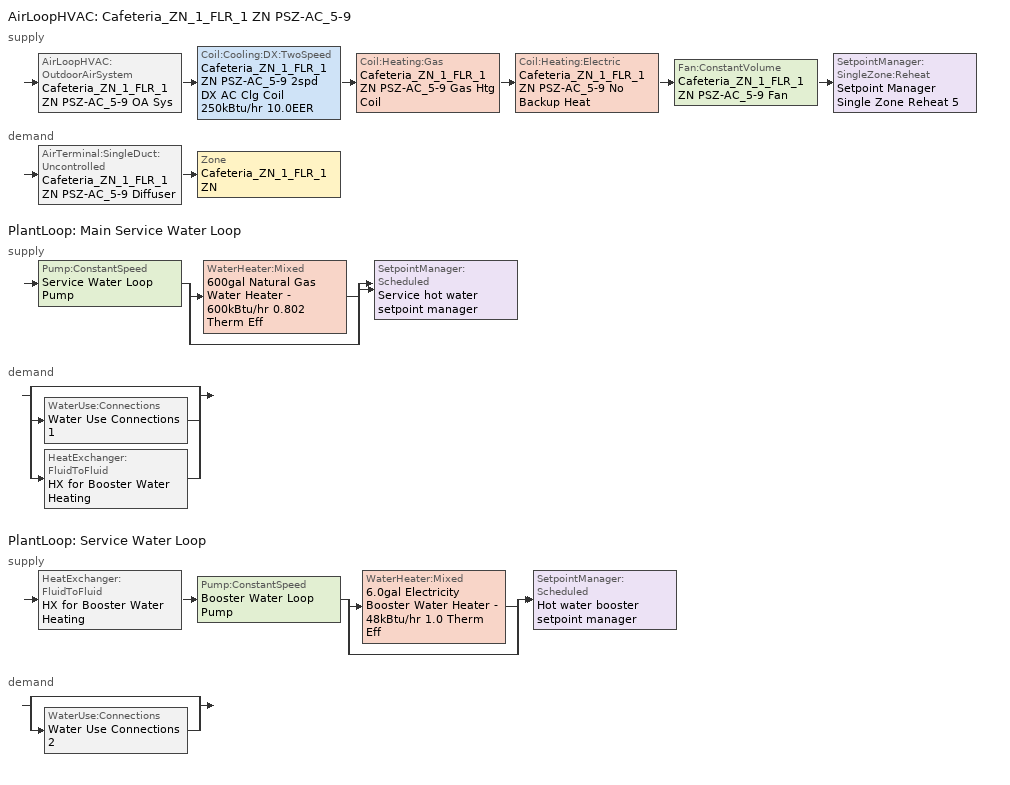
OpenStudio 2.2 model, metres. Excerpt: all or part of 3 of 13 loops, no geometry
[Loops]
AirLoopHVAC 'Cafeteria_ZN_1_FLR_1 ZN PSZ-AC_5-9'
 supply: AirLoopHVAC:OutdoorAirSystem 'Cafeteria_ZN_1_FLR_1 ZN PSZ-AC_5-9 OA Sys' > Coil:Cooling:DX:TwoSpeed 'Cafeteria_ZN_1_FLR_1 ZN PSZ-AC_5-9 2spd DX AC Clg Coil 250kBtu/hr 10.0EER' > Coil:Heating:Gas 'Cafeteria_ZN_1_FLR_1 ZN PSZ-AC_5-9 Gas Htg Coil' > Coil:Heating:Electric 'Cafeteria_ZN_1_FLR_1 ZN PSZ-AC_5-9 No Backup Heat' > Fan:ConstantVolume 'Cafeteria_ZN_1_FLR_1 ZN PSZ-AC_5-9 Fan' > SetpointManager:SingleZone:Reheat 'Setpoint Manager Single Zone Reheat 5'
 demand: AirTerminal:SingleDuct:Uncontrolled 'Cafeteria_ZN_1_FLR_1 ZN PSZ-AC_5-9 Diffuser' > Zone 'Cafeteria_ZN_1_FLR_1 ZN'
PlantLoop 'Main Service Water Loop'
 supply: Pump:ConstantSpeed 'Service Water Loop Pump' > split
  | WaterHeater:Mixed '600gal Natural Gas Water Heater - 600kBtu/hr 0.802 Therm Eff'
  | bypass
  join > SetpointManager:Scheduled 'Service hot water setpoint manager'
 demand: split
  | bypass
  | WaterUse:Connections 'Water Use Connections 1'
  | HeatExchanger:FluidToFluid 'HX for Booster Water Heating'
PlantLoop 'Service Water Loop'
 supply: HeatExchanger:FluidToFluid 'HX for Booster Water Heating' > Pump:ConstantSpeed 'Booster Water Loop Pump' > split
  | WaterHeater:Mixed '6.0gal Electricity Booster Water Heater - 48kBtu/hr 1.0 Therm Eff'
  | bypass
  join > SetpointManager:Scheduled 'Hot water booster setpoint manager'
 demand: split
  | bypass
  | WaterUse:Connections 'Water Use Connections 2'
[Sizing:Zone]
Cafeteria_ZN_1_FLR_1 ZN: Zone Cooling Design Supply Air Temperature Input Method=SupplyAirTemperature; Zone Cooling Design Supply Air Temperature {C}=12.8; Zone Cooling Design Supply Air Temperature Difference {deltaC}=11.11; Zone Heating Design Supply Air Temperature Input Method=SupplyAirTemperature; Zone Heating Design Supply Air Temperature {C}=40; Zone Heating Design Supply Air Temperature Difference {deltaC}=11.11; Zone Cooling Design Supply Air Humidity Ratio {kg-H2O/kg-air}=0.0085; Zone Heating Design Supply Air Humidity Ratio {kg-H2O/kg-air}=0.008; Cooling Design Air Flow Method=DesignDay; Heating Design Air Flow Method=DesignDay; Account for Dedicated Outdoor Air System=No; Dedicated Outdoor Air System Control Strategy=NeutralSupplyAir; Dedicated Outdoor Air Low Setpoint Temperature for Design {C}=autosize; Dedicated Outdoor Air High Setpoint Temperature for Design {C}=autosize
[Zone equipment]
Cafeteria_ZN_1_FLR_1 ZN: Cafeteria_ZN_1_FLR_1 ZN PSZ-AC_5-9 Diffuser
[PlantLoop] Glycol Concentration=0; Plant Loop Volume {m3}=Autocalculate; Load Distribution Scheme=Optimal
Name | Maximum Loop Temperature {C} | Minimum Loop Temperature {C}
Main Service Water Loop | 60 | 10
Service Water Loop
[Sizing:Plant] Loop Type=Heating; Loop Design Temperature Difference {deltaC}=5; Sizing Option=NonCoincident; Zone Timesteps in Averaging Window=1; Coincident Sizing Factor Mode=None
Name | Design Loop Exit Temperature {C}
Main Service Water Loop | 60
Service Water Loop | 82.2222
[SetpointManager:Scheduled] Control Variable=Temperature
Name | Schedule
Service hot water setpoint manager | Service Water Loop Temp - 140F
Hot water booster setpoint manager | Service Water Booster Temp - 180.00000000000006F
[Pump:ConstantSpeed] Rated Flow Rate {m3/s}=autosize; Rated Power Consumption {W}=autosize; Fraction of Motor Inefficiencies to Fluid Stream=0; Pump Control Type=Intermittent
Name | Rated Pump Head {Pa} | Motor Efficiency
Service Water Loop Pump | 34026 | 0.855
Booster Water Loop Pump | 0 | 1
[AirLoopHVAC]
Cafeteria_ZN_1_FLR_1 ZN PSZ-AC_5-9: Availability Schedule=SchoolSecondary HVACOperationSchd; Availability Manager=Availability Manager Night Cycle 9; Design Supply Air Flow Rate {m3/s}=AutoSize
[Sizing:System]
Cafeteria_ZN_1_FLR_1 ZN PSZ-AC_5-9: Type of Load to Size On=Sensible; Design Outdoor Air Flow Rate {m3/s}=Autosize; Minimum System Air Flow Ratio=1; Preheat Design Temperature {C}=7; Preheat Design Humidity Ratio {kg-H2O/kg-Air}=0.008; Precool Design Temperature {C}=12.8; Precool Design Humidity Ratio {kg-H2O/kg-Air}=0.008; Central Cooling Design Supply Air Temperature {C}=12.8; Central Heating Design Supply Air Temperature {C}=40; Sizing Option=Coincident; 100% Outdoor Air in Cooling=No; 100% Outdoor Air in Heating=No; Central Cooling Design Supply Air Humidity Ratio {kg-H2O/kg-Air}=0.0085; Central Heating Design Supply Air Humidity Ratio {kg-H2O/kg-Air}=0.008; Cooling Design Air Flow Method=DesignDay; Cooling Design Air Flow Rate {m3/s}=0; Heating Design Air Flow Method=DesignDay; Heating Design Air Flow Rate {m3/s}=0; System Outdoor Air Method=ZoneSum; Zone Maximum Outdoor Air Fraction=1; Cooling Supply Air Flow Rate Per Floor Area {m3/s-m2}=0.00996765; Cooling Fraction of Autosized Cooling Supply Air Flow Rate=1; Cooling Supply Air Flow Rate Per Unit Cooling Capacity {m3/s-W}=3.94755e-05; Heating Supply Air Flow Rate Per Floor Area {m3/s-m2}=0.00996765; Heating Fraction of Autosized Heating Supply Air Flow Rate=1; Heating Fraction of Autosized Cooling Supply Air Flow Rate=1; Heating Supply Air Flow Rate Per Unit Heating Capacity {m3/s-W}=3.15882e-05; Cooling Design Capacity Method=CoolingDesignCapacity; Cooling Design Capacity {W}=autosize; Cooling Design Capacity Per Floor Area {W/m2}=234.7; Fraction of Autosized Cooling Design Capacity=1; Heating Design Capacity Method=HeatingDesignCapacity; Heating Design Capacity {W}=autosize; Heating Design Capacity Per Floor Area {W/m2}=157; Fraction of Autosized Heating Design Capacity=1; Central Cooling Capacity Control Method=OnOff
[Controller:OutdoorAir]
Cafeteria_ZN_1_FLR_1 ZN PSZ-AC_5-9 OA Sys Controller: Minimum Outdoor Air Flow Rate {m3/s}=0; Maximum Outdoor Air Flow Rate {m3/s}=Autosize; Economizer Control Type=NoEconomizer; Economizer Control Action Type=ModulateFlow; Economizer Maximum Limit Dry-Bulb Temperature {C}=28; Economizer Maximum Limit Enthalpy {J/kg}=64000; Economizer Minimum Limit Dry-Bulb Temperature {C}=-100; Lockout Type=NoLockout; Minimum Limit Type=FixedMinimum; Minimum Outdoor Air Schedule=Always On Discrete; Controller Mechanical Ventilation=Controller Mechanical Ventilation 5; High Humidity Control=No; Heat Recovery Bypass Control Type=BypassWhenWithinEconomizerLimits
[Controller:MechanicalVentilation]
Controller Mechanical Ventilation 5: Availability Schedule=Always On Discrete; System Outdoor Air Method=ZoneSum
[AirLoopHVAC:OutdoorAirSystem]
Cafeteria_ZN_1_FLR_1 ZN PSZ-AC_5-9 OA Sys: Controller=Cafeteria_ZN_1_FLR_1 ZN PSZ-AC_5-9 OA Sys Controller
[AvailabilityManager:NightCycle]
Availability Manager Night Cycle 9: Control Type=CycleOnAny; Thermostat Tolerance {deltaC}=1; Cycling Run Time {s}=3600
[SetpointManager:SingleZone:Reheat]
Setpoint Manager Single Zone Reheat 5: Minimum Supply Air Temperature {C}=10; Maximum Supply Air Temperature {C}=50; Control Zone=Cafeteria_ZN_1_FLR_1 ZN
[Fan:ConstantVolume]
Cafeteria_ZN_1_FLR_1 ZN PSZ-AC_5-9 Fan: Availability Schedule=SchoolSecondary HVACOperationSchd; Fan Efficiency=0.58175; Pressure Rise {Pa}=622.722; Maximum Flow Rate {m3/s}=AutoSize; Motor Efficiency=0.895
[Coil:Heating:Gas]
Cafeteria_ZN_1_FLR_1 ZN PSZ-AC_5-9 Gas Htg Coil: Availability Schedule=Always On Discrete; Gas Burner Efficiency=0.8; Nominal Capacity {W}=AutoSize; Parasitic Electric Load {W}=0; Parasitic Gas Load {W}=0
[Coil:Heating:Electric]
Cafeteria_ZN_1_FLR_1 ZN PSZ-AC_5-9 No Backup Heat: Availability Schedule=Always Off Discrete; Nominal Capacity {W}=0
[Coil:Cooling:DX:TwoSpeed]
Cafeteria_ZN_1_FLR_1 ZN PSZ-AC_5-9 2spd DX AC Clg Coil 250kBtu/hr 10.0EER: Availability Schedule=Always On Discrete; Rated High Speed Total Cooling Capacity {W}=Autosize; Rated High Speed Sensible Heat Ratio=Autosize; Rated High Speed COP {W/W}=3.57584; Rated High Speed Air Flow Rate {m3/s}=Autosize; Total Cooling Capacity Function of Temperature Curve=CoilClgDXQRatio_fTwbToadbSI 4; Total Cooling Capacity Function of Flow Fraction Curve=CoilClgDXDblQRatio_fCFMRatio 2; Energy Input Ratio Function of Temperature Curve=CoilClgDXEIRRatio_fTwbToadbSI 4; Energy Input Ratio Function of Flow Fraction Curve=CoilClgDXDblEIRRatio_fCFMRatio 2; Part Load Fraction Correlation Curve=CoilClgDXEIRRatio_fQFrac 2; Rated Low Speed Total Cooling Capacity {W}=Autosize; Rated Low Speed Sensible Heat Ratio=0.69; Rated Low Speed COP {W/W}=3.57584; Low Speed Total Cooling Capacity Function of Temperature Curve=CoilClgDXQRatio_fTwbToadbSI 5; Low Speed Energy Input Ratio Function of Temperature Curve=CoilClgDXEIRRatio_fTwbToadbSI 5; Condenser Type=AirCooled; High Speed Evaporative Condenser Effectiveness=0; High Speed Evaporative Condenser Air Flow Rate {m3/s}=Autosize; High Speed Evaporative Condenser Pump Rated Power Consumption {W}=Autosize; Low Speed Evaporative Condenser Effectiveness=0; Low Speed Evaporative Condenser Air Flow Rate {m3/s}=Autosize; Low Speed Evaporative Condenser Pump Rated Power Consumption {W}=Autosize; Basin Heater Capacity {W/K}=10; Basin Heater Setpoint Temperature {C}=2
[AirTerminal:SingleDuct:Uncontrolled]
Cafeteria_ZN_1_FLR_1 ZN PSZ-AC_5-9 Diffuser: Availability Schedule=Always On Discrete; Maximum Air Flow Rate {m3/s}=AutoSize
[WaterHeater:Mixed] Deadband Temperature Difference {deltaC}=2; Maximum Temperature Limit {C}=82.2222; Heater Control Type=Cycle; Off Cycle Parasitic Heat Fraction to Tank=0.8; On Cycle Parasitic Heat Fraction to Tank=0; Ambient Temperature Indicator=Schedule; Use Side Effectiveness=1; Source Side Effectiveness=1; Use Side Design Flow Rate {m3/s}=autosize; Source Side Design Flow Rate {m3/s}=autosize; Indirect Water Heating Recovery Time {hr}=1.5
Name | Tank Volume {m3} | Setpoint Temperature Schedule | Heater Maximum Capacity {W} | Heater Fuel Type | Heater Thermal Efficiency | Off Cycle Parasitic Fuel Consumption Rate {W} | Off Cycle Parasitic Fuel Type | On Cycle Parasitic Fuel Consumption Rate {W} | On Cycle Parasitic Fuel Type | Ambient Temperature Schedule | Off Cycle Loss Coefficient to Ambient Temperature {W/K} | On Cycle Loss Coefficient to Ambient Temperature {W/K}
600gal Natural Gas Water Heater - 600kBtu/hr 0.802 Therm Eff | 2.27125 | Service Water Loop Temp - 140F | 175843 | NaturalGas | 0.801543 | 878.92 | NaturalGas | 878.92 | NaturalGas | Water Heater Ambient Temp Schedule - 70F | 6.97877 | 6.97877
6.0gal Electricity Booster Water Heater - 48kBtu/hr 1.0 Therm Eff | 0.0227125 | Service Water Booster Temp - 180.00000000000006F | 14000 | Electricity | 1 | 0 | Electricity | 0 | Electricity | Water Heater Ambient Temp Schedule - 70F 1 | 1.25341 | 1.25341
[WaterUse:Connections]
Name | Water Use Equipment Name 1
Water Use Connections 1 | Main Service Water Use 7.63gal/min
Water Use Connections 2 | Booster Water Fixture - 23.7 gal/min at 27.901234567901326F
[WaterUse:Equipment:Definition]
Name | Peak Flow Rate {m3/s} | Target Temperature Schedule | Sensible Fraction Schedule | Latent Fraction Schedule
Main Service Water Use Def 7.63gal/min | 0.000481378 | Mixed Water At Faucet Temp - 140F | Fraction Sensible - 0.2 | Fraction Latent - 0.05
Water Fixture Def - 23.7 gal/min | 0.00149524 | Schedule Ruleset 5
[WaterUse:Equipment] Flow Rate Fraction Schedule=SchoolSecondary BLDG_SWH_SCH
Name | Water Use Equipment Definition
Main Service Water Use 7.63gal/min | Main Service Water Use Def 7.63gal/min
Booster Water Fixture - 23.7 gal/min at 27.901234567901326F | Water Fixture Def - 23.7 gal/min
[HeatExchanger:FluidToFluid]
HX for Booster Water Heating: Loop Demand Side Design Flow Rate {m3/s}=autosize; Loop Supply Side Design Flow Rate {m3/s}=autosize; Heat Exchange Model Type=Ideal; Heat Exchanger U-Factor Times Area Value {W/K}=autosize; Control Type=UncontrolledOn; Minimum Temperature Difference to Activate Heat Exchanger {deltaC}=0.01; Heat Transfer Metering End Use Type=LoopToLoop; Component Override Cooling Control Temperature Mode=Loop; Sizing Factor=1; Operation Minimum Temperature Limit {C}=0; Operation Maximum Temperature Limit {C}=100
[Schedule:Ruleset]
Name | Default Day Schedule | Summer Design Day Schedule | Winter Design Day Schedule
SchoolSecondary HVACOperationSchd | SchoolSecondary HVACOperationSchd Default | SchoolSecondary HVACOperationSchd Summer Design Day | SchoolSecondary HVACOperationSchd Winter Design Day
Service Water Loop Temp - 140F | Service Water Loop Temp - 140F Default
Water Heater Ambient Temp Schedule - 70F | Water Heater Ambient Temp Schedule - 70F Default
Fraction Sensible - 0.2 | Schedule Day 71
Fraction Latent - 0.05 | Schedule Day 72
Mixed Water At Faucet Temp - 140F | Schedule Day 73
SchoolSecondary BLDG_SWH_SCH | SchoolSecondary BLDG_SWH_SCH Default | SchoolSecondary BLDG_SWH_SCH Summer Design Day | SchoolSecondary BLDG_SWH_SCH Winter Design Day
Service Water Booster Temp - 180.00000000000006F | Service Water Booster Temp - 180.00000000000006F Default
Water Heater Ambient Temp Schedule - 70F 1 | Water Heater Ambient Temp Schedule - 70F Default 1
Schedule Ruleset 5 | Schedule Day 78
[Schedule:Day]
SchoolSecondary HVACOperationSchd Default; SchoolSecondary BLDG_SWH_SCH Default; SchoolSecondary BLDG_SWH_SCH Sun|Sat Day; SchoolSecondary BLDG_SWH_SCH Sun|Sat Day 1; SchoolSecondary BLDG_SWH_SCH Sat Day: 24, 0, 0
SchoolSecondary HVACOperationSchd Winter Design Day; SchoolSecondary HVACOperationSchd Summer Design Day; SchoolSecondary HVACOperationSchd WntrDsn|SmrDsn|Wkdy Day: 7, 0, 0, 21, 0, 1, 24, 0, 0
Service Water Loop Temp - 140F Default; Schedule Day 73: 24, 0, 60
Water Heater Ambient Temp Schedule - 70F Default; Water Heater Ambient Temp Schedule - 70F Default 1: 24, 0, 21.1111
Schedule Day 71: 24, 0, 0.2
Schedule Day 72: 24, 0, 0.05
SchoolSecondary BLDG_SWH_SCH Summer Design Day: 7, 0, 0.05, 8, 0, 0.1, 9, 0, 0.34, 10, 0, 0.6, 11, 0, 0.63, 12, 0, 0.72, 13, 0, 0.79, 14, 0, 0.83, 15, 0, 0.61, 16, 0, 0.65, 18, 0, 0.1, 19, 0, 0.19, 20, 0, 0.25, 22, 0, 0.22, 23, 0, 0.12, 24, 0, 0.09
SchoolSecondary BLDG_SWH_SCH Wkdy Day; SchoolSecondary BLDG_SWH_SCH Wkdy Day 2: 8, 0, 0, 9, 0, 0.34, 10, 0, 0.6, 11, 0, 0.63, 12, 0, 0.72, 13, 0, 0.79, 14, 0, 0.83, 15, 0, 0.61, 16, 0, 0.65, 18, 0, 0.1, 19, 0, 0.19, 20, 0, 0.25, 24, 0, 0
SchoolSecondary BLDG_SWH_SCH Winter Design Day: 9, 0, 0.03, 13, 0, 0.05, 24, 0, 0.03
SchoolSecondary BLDG_SWH_SCH Wkdy Day 1: 8, 0, 0, 18, 0, 0.1, 19, 0, 0.19, 20, 0, 0.25, 24, 0, 0
Service Water Booster Temp - 180.00000000000006F Default: 24, 0, 82.2222
Schedule Day 78: 24, 0, -2.27709
[Schedule:Rule] Date Specification Type=DateRange
Name | Schedule Ruleset | Rule Order | Day Schedule | Apply Monday | Apply Tuesday | Apply Wednesday | Apply Thursday | Apply Friday | Start Month | Start Day | End Month | End Day | Apply Sunday | Apply Saturday
Schedule Rule 87 | SchoolSecondary HVACOperationSchd | 0 | SchoolSecondary HVACOperationSchd WntrDsn|SmrDsn|Wkdy Day | Yes | Yes | Yes | Yes | Yes | 1 | 1 | 12 | 31
Schedule Rule 103 | SchoolSecondary BLDG_SWH_SCH | 5 | SchoolSecondary BLDG_SWH_SCH Sun|Sat Day |  |  |  |  |  | 1 | 1 | 6 | 15 | Yes | Yes
Schedule Rule 104 | SchoolSecondary BLDG_SWH_SCH | 4 | SchoolSecondary BLDG_SWH_SCH Wkdy Day | Yes | Yes | Yes | Yes | Yes | 1 | 1 | 6 | 15
Schedule Rule 105 | SchoolSecondary BLDG_SWH_SCH | 3 | SchoolSecondary BLDG_SWH_SCH Sun|Sat Day 1 |  |  |  |  |  | 6 | 16 | 9 | 15 | Yes | Yes
Schedule Rule 106 | SchoolSecondary BLDG_SWH_SCH | 2 | SchoolSecondary BLDG_SWH_SCH Wkdy Day 1 | Yes | Yes | Yes | Yes | Yes | 6 | 16 | 9 | 15
Schedule Rule 107 | SchoolSecondary BLDG_SWH_SCH | 1 | SchoolSecondary BLDG_SWH_SCH Sat Day |  |  |  |  |  | 9 | 16 | 12 | 31 |  | Yes
Schedule Rule 108 | SchoolSecondary BLDG_SWH_SCH | 0 | SchoolSecondary BLDG_SWH_SCH Wkdy Day 2 | Yes | Yes | Yes | Yes | Yes | 9 | 16 | 12 | 31
[Curve:Biquadratic] Minimum Value of x=13.89; Maximum Value of x=25; Minimum Value of y=23.89; Maximum Value of y=46.11; Minimum Curve Output=0.77
Name | Coefficient1 Constant | Coefficient2 x | Coefficient3 x**2 | Coefficient4 y | Coefficient5 y**2 | Coefficient6 x*y | Maximum Curve Output
CoilClgDXQRatio_fTwbToadbSI 4; CoilClgDXQRatio_fTwbToadbSI 5 | 0.86779 | 0.014245 | 0.000554 | -0.007569 | 3.2e-05 | -0.000191 | 1.29
CoilClgDXEIRRatio_fTwbToadbSI 4; CoilClgDXEIRRatio_fTwbToadbSI 5 | 0.116709 | 0.028458 | -0.000411 | 0.021422 | 0.000162 | -0.00068 | 1.33
[Schedule:Constant]
Name | Value
Always On Discrete | 1
Always Off Discrete | 0
[Curve:Cubic]
Name | Coefficient1 Constant | Coefficient2 x | Coefficient3 x**2 | Coefficient4 x**3 | Minimum Value of x | Maximum Value of x | Minimum Curve Output | Maximum Curve Output
CoilClgDXDblQRatio_fCFMRatio 2 | 0.472786 | 1.243342 | -1.03871 | 0.322578 | -100 | 100 | 0.47
CoilClgDXDblEIRRatio_fCFMRatio 2 | 1.007948 | 0.345441 | -0.692289 | 0.338899 | 0 | 1
CoilClgDXEIRRatio_fQFrac 2 | 0 | 5.1091 | -8.5515 | 4.4744 | 0.7 | 1 | 0.92 | 1
